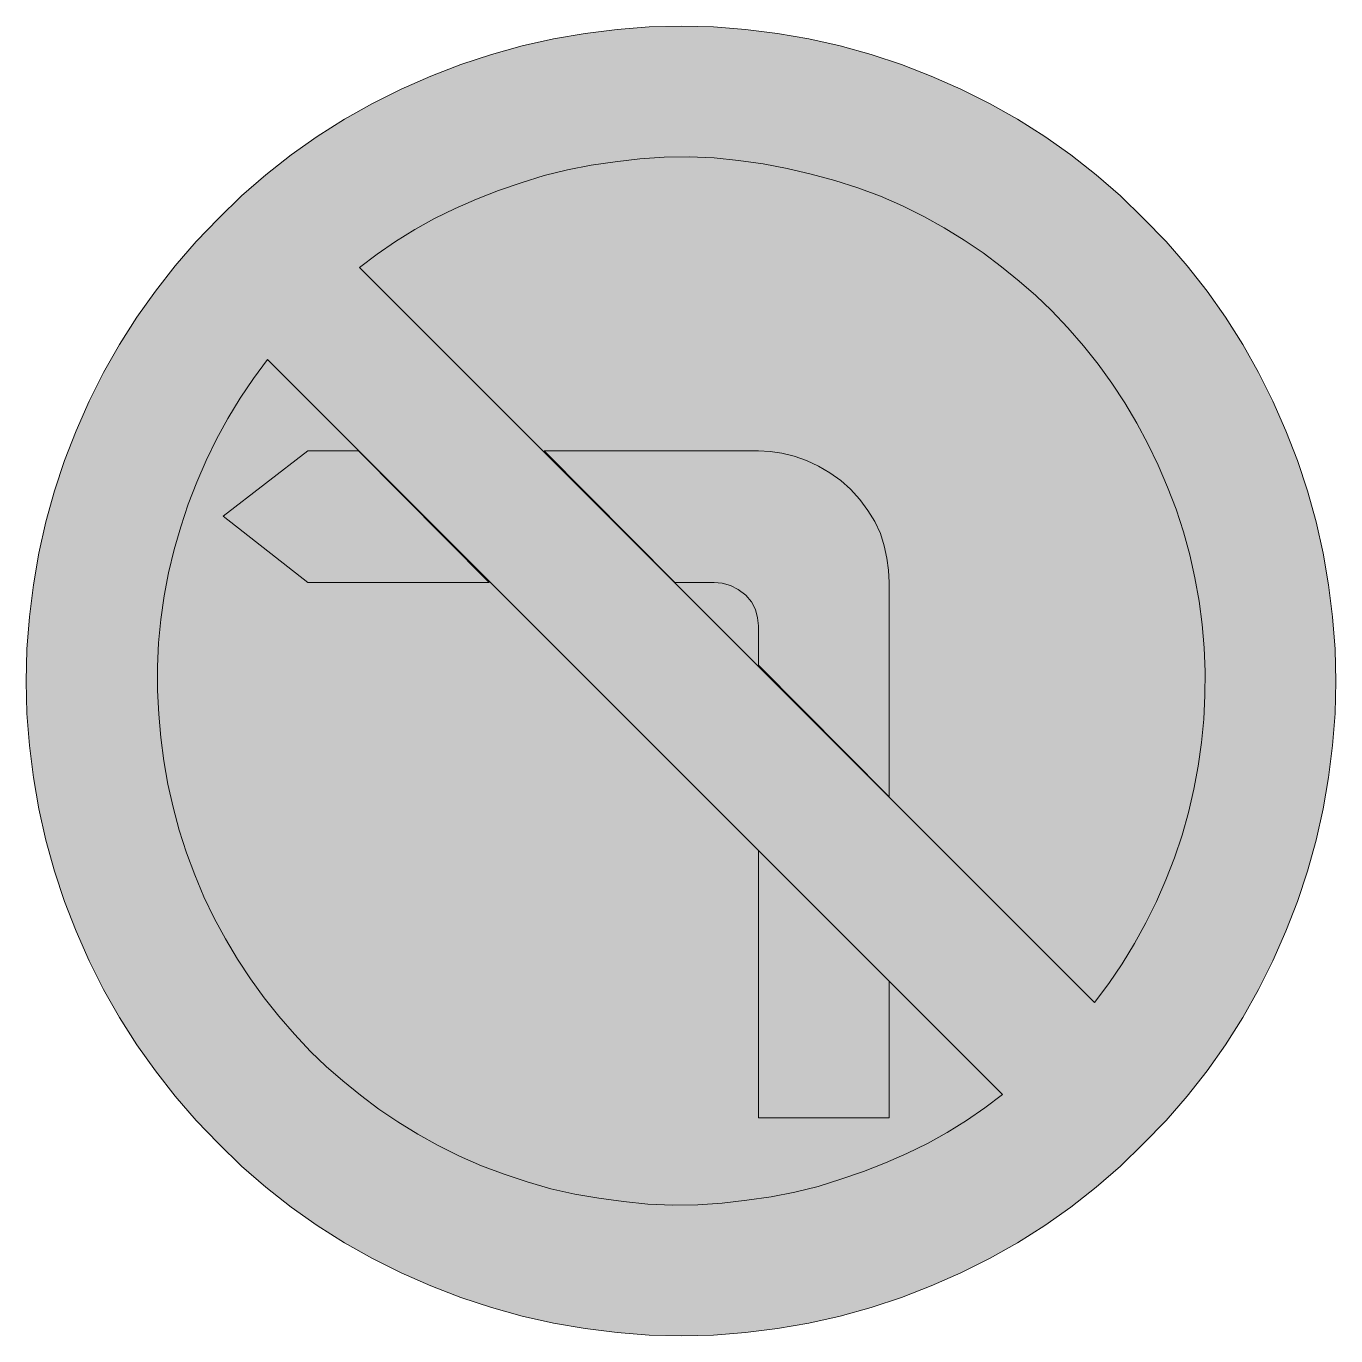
# Model space of a CAD drawing. Header units: metres. Extents: x 162 to 408, y 13 to 259.
import ezdxf

# ---------------------------------------------------------------- set-up
doc = ezdxf.new("R2010")
doc.units = ezdxf.units.M
for name, color, linetype, true_color in [('FILL_BLACK_000000', 7, 'Continuous', 0x000000), ('FILL_RED_FF0000', 7, 'Continuous', 0xff0000), ('FILL_WHITE_FFFFFF', 7, 'Continuous', 0xffffff)]:
    doc.layers.add(name, color=color, linetype=linetype, true_color=true_color)

msp = doc.modelspace()

# ---------------------------------------------------------------- hatches: boundary and pattern name
at = {"layer": 'FILL_BLACK_000000', "true_color": 0x000000}
h = msp.add_hatch(color=7, dxfattribs=at)
h.dxf.hatch_style = 1
h.paths.add_polyline_path([(214.92, 179.1), (224.46, 179.1), (248.94, 154.44), (214.92, 154.44), (199.08, 166.86), (214.92, 179.1)])
h = msp.add_hatch(color=7, dxfattribs=at)
h.dxf.hatch_style = 1
h.paths.add_polyline_path([(323.82, 114.3), (299.34, 138.96), (299.34, 146.34), (299.2, 147.85), (298.78, 149.36), (298.05, 150.8), (297, 152.1), (295.59, 153.15), (294.1, 153.88), (292.57, 154.3), (291.06, 154.44), (283.68, 154.44), (259.2, 179.1), (299.34, 179.1), (301.53, 179), (303.77, 178.67), (306.05, 178.11), (308.34, 177.3), (310.6, 176.25), (312.75, 175.01), (314.77, 173.55), (316.62, 171.9), (318.38, 169.97), (319.88, 167.96), (321.15, 165.85), (322.2, 163.62), (322.91, 161.33), (323.41, 159.03), (323.72, 156.74), (323.82, 154.44), (323.82, 114.3)])
h = msp.add_hatch(color=7, dxfattribs=at)
h.dxf.hatch_style = 1
h.paths.add_polyline_path([(299.34, 104.22), (323.82, 79.74), (323.82, 54.18), (299.34, 54.18), (299.34, 104.22)])
at = {"layer": 'FILL_RED_FF0000', "true_color": 0xff0000}
h = msp.add_hatch(color=7, dxfattribs=at)
h.dxf.hatch_style = 1
h.paths.add_polyline_path([(407.37, 129.89), (406.92, 123.9), (406.17, 117.94), (405.13, 112.03), (403.81, 106.17), (402.2, 100.39), (400.32, 94.69), (398.16, 89.1), (395.73, 83.57), (393.04, 78.18), (390.08, 72.94), (386.86, 67.86), (383.4, 62.95), (379.68, 58.22), (375.72, 53.67), (371.52, 49.32), (367.17, 45.12), (362.62, 41.16), (357.89, 37.44), (352.98, 33.98), (347.9, 30.76), (342.66, 27.8), (337.27, 25.11), (331.74, 22.68), (326.15, 20.52), (320.45, 18.64), (314.67, 17.03), (308.81, 15.71), (302.9, 14.67), (296.94, 13.92), (290.95, 13.47), (284.94, 13.32), (278.88, 13.47), (272.87, 13.92), (266.9, 14.67), (260.98, 15.71), (255.12, 17.03), (249.33, 18.64), (243.6, 20.52), (237.96, 22.68), (232.43, 25.11), (227.04, 27.8), (221.8, 30.76), (216.72, 33.98), (211.81, 37.44), (207.08, 41.16), (202.53, 45.12), (198.18, 49.32), (194.03, 53.67), (190.09, 58.22), (186.38, 62.95), (182.9, 67.86), (179.67, 72.94), (176.69, 78.18), (173.98, 83.57), (171.54, 89.1), (169.38, 94.69), (167.5, 100.39), (165.89, 106.17), (164.57, 112.03), (163.53, 117.94), (162.78, 123.9), (162.33, 129.89), (162.18, 135.9), (162.33, 141.96), (162.78, 148), (163.53, 153.99), (164.57, 159.93), (165.89, 165.8), (167.5, 171.59), (169.38, 177.29), (171.54, 182.88), (173.98, 188.41), (176.69, 193.8), (179.67, 199.04), (182.9, 204.12), (186.38, 209.03), (190.09, 213.76), (194.03, 218.31), (198.18, 222.66), (202.53, 226.86), (207.08, 230.82), (211.81, 234.54), (216.72, 238.01), (221.8, 241.22), (227.04, 244.18), (232.43, 246.87), (237.96, 249.3), (243.6, 251.46), (249.33, 253.34), (255.12, 254.95), (260.98, 256.28), (266.9, 257.31), (272.87, 258.06), (278.88, 258.51), (284.94, 258.66), (290.95, 258.51), (296.94, 258.06), (302.9, 257.31), (308.81, 256.28), (314.67, 254.95), (320.45, 253.34), (326.15, 251.46), (331.74, 249.3), (337.27, 246.87), (342.66, 244.18), (347.9, 241.22), (352.98, 238.01), (357.89, 234.54), (362.62, 230.82), (367.17, 226.86), (371.52, 222.66), (375.72, 218.31), (379.68, 213.76), (383.4, 209.03), (386.86, 204.12), (390.08, 199.04), (393.04, 193.8), (395.73, 188.41), (398.16, 182.88), (400.32, 177.29), (402.2, 171.59), (403.81, 165.8), (405.13, 159.93), (406.17, 153.99), (406.92, 148), (407.37, 141.96), (407.52, 135.9), (407.37, 129.89)])
at = {"layer": 'FILL_WHITE_FFFFFF', "true_color": 0xffffff}
h = msp.add_hatch(color=7, dxfattribs=at)
h.dxf.hatch_style = 1
h.paths.add_polyline_path([(224.64, 213.48), (227.95, 215.98), (231.39, 218.34), (234.97, 220.57), (238.68, 222.66), (242.53, 224.51), (246.51, 226.26), (250.63, 227.87), (254.88, 229.32), (259.21, 230.67), (263.56, 231.77), (267.99, 232.64), (272.52, 233.28), (277.11, 233.82), (281.72, 234.11), (286.37, 234.17), (291.06, 234), (295.65, 233.52), (300.22, 232.88), (304.75, 232.03), (309.24, 230.94), (313.66, 229.76), (317.99, 228.38), (322.23, 226.79), (326.34, 225), (330.32, 223.01), (334.17, 220.86), (337.88, 218.57), (341.46, 216.18), (344.9, 213.58), (348.19, 210.92), (351.31, 208.18), (354.24, 205.38), (357.33, 202.15), (360.25, 198.8), (363, 195.34), (365.58, 191.77), (367.99, 188.08), (370.24, 184.29), (372.31, 180.4), (374.22, 176.4), (376.01, 172.31), (377.59, 168.15), (378.98, 163.92), (380.16, 159.64), (381.14, 155.32), (381.91, 150.96), (382.49, 146.59), (382.86, 142.2), (383.03, 137.75), (383, 133.3), (382.77, 128.86), (382.34, 124.45), (381.72, 120.06), (380.91, 115.7), (379.91, 111.38), (378.72, 107.1), (377.29, 102.88), (375.68, 98.74), (373.9, 94.67), (371.95, 90.7), (369.82, 86.81), (367.51, 83.03), (365.02, 79.35), (362.34, 75.78), (224.64, 213.48)])
h = msp.add_hatch(color=7, dxfattribs=at)
h.dxf.hatch_style = 1
h.paths.add_polyline_path([(345.06, 58.5), (341.75, 56), (338.31, 53.64), (334.73, 51.41), (331.02, 49.32), (327.17, 47.47), (323.19, 45.72), (319.07, 44.11), (314.82, 42.66), (310.57, 41.31), (306.2, 40.21), (301.73, 39.34), (297.18, 38.7), (292.59, 38.16), (287.98, 37.87), (283.33, 37.81), (278.64, 37.98), (274.05, 38.46), (269.48, 39.08), (264.95, 39.88), (260.46, 40.86), (256.04, 42.15), (251.71, 43.58), (247.47, 45.19), (243.36, 46.98), (239.38, 48.97), (235.53, 51.12), (231.82, 53.41), (228.24, 55.8), (224.8, 58.4), (221.51, 61.07), (218.39, 63.8), (215.46, 66.6), (212.42, 69.83), (209.53, 73.18), (206.78, 76.64), (204.19, 80.21), (201.75, 83.9), (199.49, 87.69), (197.39, 91.58), (195.48, 95.58), (193.75, 99.67), (192.21, 103.83), (190.86, 108.06), (189.7, 112.34), (188.73, 116.66), (187.96, 121.02), (187.39, 125.39), (187.02, 129.78), (186.79, 134.23), (186.78, 138.68), (186.99, 143.12), (187.4, 147.53), (188.03, 151.92), (188.87, 156.28), (189.91, 160.6), (191.16, 164.88), (192.54, 169.1), (194.12, 173.24), (195.89, 177.31), (197.84, 181.28), (199.97, 185.17), (202.27, 188.95), (204.74, 192.63), (207.36, 196.2), (345.06, 58.5)])

# ---------------------------------------------------------------- linework, layer by layer
at = {"layer": 'FILL_BLACK_000000', "lineweight": 0, "true_color": 0x000000}
for points in [[(214.92, 179.1), (224.46, 179.1), (248.94, 154.44), (214.92, 154.44), (199.08, 166.86)], [(323.82, 114.3), (299.34, 138.96), (299.34, 146.34), (299.2, 147.85), (298.78, 149.36), (298.05, 150.8), (297, 152.1), (295.59, 153.15), (294.1, 153.88), (292.57, 154.3), (291.06, 154.44), (283.68, 154.44), (259.2, 179.1), (299.34, 179.1), (301.53, 179), (303.77, 178.67), (306.05, 178.11), (308.34, 177.3), (310.6, 176.25), (312.75, 175.01), (314.77, 173.55), (316.62, 171.9), (318.38, 169.97), (319.88, 167.96), (321.15, 165.85), (322.2, 163.62), (322.91, 161.33), (323.41, 159.03), (323.72, 156.74), (323.82, 154.44)], [(299.34, 104.22), (323.82, 79.74), (323.82, 54.18), (299.34, 54.18)]]:
    msp.add_lwpolyline(points, close=True, dxfattribs=at)
at = {"layer": 'FILL_RED_FF0000', "lineweight": 0, "true_color": 0xff0000}
msp.add_lwpolyline([(407.37, 129.89), (406.92, 123.9), (406.17, 117.94), (405.13, 112.03), (403.81, 106.17), (402.2, 100.39), (400.32, 94.69), (398.16, 89.1), (395.73, 83.57), (393.04, 78.18), (390.08, 72.94), (386.86, 67.86), (383.4, 62.95), (379.68, 58.22), (375.72, 53.67), (371.52, 49.32), (367.17, 45.12), (362.62, 41.16), (357.89, 37.44), (352.98, 33.98), (347.9, 30.76), (342.66, 27.8), (337.27, 25.11), (331.74, 22.68), (326.15, 20.52), (320.45, 18.64), (314.67, 17.03), (308.81, 15.71), (302.9, 14.67), (296.94, 13.92), (290.95, 13.47), (284.94, 13.32), (278.88, 13.47), (272.87, 13.92), (266.9, 14.67), (260.98, 15.71), (255.12, 17.03), (249.33, 18.64), (243.6, 20.52), (237.96, 22.68), (232.43, 25.11), (227.04, 27.8), (221.8, 30.76), (216.72, 33.98), (211.81, 37.44), (207.08, 41.16), (202.53, 45.12), (198.18, 49.32), (194.03, 53.67), (190.09, 58.22), (186.38, 62.95), (182.9, 67.86), (179.67, 72.94), (176.69, 78.18), (173.98, 83.57), (171.54, 89.1), (169.38, 94.69), (167.5, 100.39), (165.89, 106.17), (164.57, 112.03), (163.53, 117.94), (162.78, 123.9), (162.33, 129.89), (162.18, 135.9), (162.33, 141.96), (162.78, 148), (163.53, 153.99), (164.57, 159.93), (165.89, 165.8), (167.5, 171.59), (169.38, 177.29), (171.54, 182.88), (173.98, 188.41), (176.69, 193.8), (179.67, 199.04), (182.9, 204.12), (186.38, 209.03), (190.09, 213.76), (194.03, 218.31), (198.18, 222.66), (202.53, 226.86), (207.08, 230.82), (211.81, 234.54), (216.72, 238.01), (221.8, 241.22), (227.04, 244.18), (232.43, 246.87), (237.96, 249.3), (243.6, 251.46), (249.33, 253.34), (255.12, 254.95), (260.98, 256.28), (266.9, 257.31), (272.87, 258.06), (278.88, 258.51), (284.94, 258.66), (290.95, 258.51), (296.94, 258.06), (302.9, 257.31), (308.81, 256.28), (314.67, 254.95), (320.45, 253.34), (326.15, 251.46), (331.74, 249.3), (337.27, 246.87), (342.66, 244.18), (347.9, 241.22), (352.98, 238.01), (357.89, 234.54), (362.62, 230.82), (367.17, 226.86), (371.52, 222.66), (375.72, 218.31), (379.68, 213.76), (383.4, 209.03), (386.86, 204.12), (390.08, 199.04), (393.04, 193.8), (395.73, 188.41), (398.16, 182.88), (400.32, 177.29), (402.2, 171.59), (403.81, 165.8), (405.13, 159.93), (406.17, 153.99), (406.92, 148), (407.37, 141.96), (407.52, 135.9)], close=True, dxfattribs=at)
at = {"layer": 'FILL_WHITE_FFFFFF', "lineweight": 0, "true_color": 0xff0000}
for points in [[(224.64, 213.48), (227.95, 215.98), (231.39, 218.34), (234.97, 220.57), (238.68, 222.66), (242.53, 224.51), (246.51, 226.26), (250.63, 227.87), (254.88, 229.32), (259.21, 230.67), (263.56, 231.77), (267.99, 232.64), (272.52, 233.28), (277.11, 233.82), (281.72, 234.11), (286.37, 234.17), (291.06, 234), (295.65, 233.52), (300.22, 232.88), (304.75, 232.03), (309.24, 230.94), (313.66, 229.76), (317.99, 228.38), (322.23, 226.79), (326.34, 225), (330.32, 223.01), (334.17, 220.86), (337.88, 218.57), (341.46, 216.18), (344.9, 213.58), (348.19, 210.92), (351.31, 208.18), (354.24, 205.38), (357.33, 202.15), (360.25, 198.8), (363, 195.34), (365.58, 191.77), (367.99, 188.08), (370.24, 184.29), (372.31, 180.4), (374.22, 176.4), (376.01, 172.31), (377.59, 168.15), (378.98, 163.92), (380.16, 159.64), (381.14, 155.32), (381.91, 150.96), (382.49, 146.59), (382.86, 142.2), (383.03, 137.75), (383, 133.3), (382.77, 128.86), (382.34, 124.45), (381.72, 120.06), (380.91, 115.7), (379.91, 111.38), (378.72, 107.1), (377.29, 102.88), (375.68, 98.74), (373.9, 94.67), (371.95, 90.7), (369.82, 86.81), (367.51, 83.03), (365.02, 79.35), (362.34, 75.78)], [(345.06, 58.5), (341.75, 56), (338.31, 53.64), (334.73, 51.41), (331.02, 49.32), (327.17, 47.47), (323.19, 45.72), (319.07, 44.11), (314.82, 42.66), (310.57, 41.31), (306.2, 40.21), (301.73, 39.34), (297.18, 38.7), (292.59, 38.16), (287.98, 37.87), (283.33, 37.81), (278.64, 37.98), (274.05, 38.46), (269.48, 39.08), (264.95, 39.88), (260.46, 40.86), (256.04, 42.15), (251.71, 43.58), (247.47, 45.19), (243.36, 46.98), (239.38, 48.97), (235.53, 51.12), (231.82, 53.41), (228.24, 55.8), (224.8, 58.4), (221.51, 61.07), (218.39, 63.8), (215.46, 66.6), (212.42, 69.83), (209.53, 73.18), (206.78, 76.64), (204.19, 80.21), (201.75, 83.9), (199.49, 87.69), (197.39, 91.58), (195.48, 95.58), (193.75, 99.67), (192.21, 103.83), (190.86, 108.06), (189.7, 112.34), (188.73, 116.66), (187.96, 121.02), (187.39, 125.39), (187.02, 129.78), (186.79, 134.23), (186.78, 138.68), (186.99, 143.12), (187.4, 147.53), (188.03, 151.92), (188.87, 156.28), (189.91, 160.6), (191.16, 164.88), (192.54, 169.1), (194.12, 173.24), (195.89, 177.31), (197.84, 181.28), (199.97, 185.17), (202.27, 188.95), (204.74, 192.63), (207.36, 196.2)]]:
    msp.add_lwpolyline(points, close=True, dxfattribs=at)

doc.saveas('drawing.dxf')
